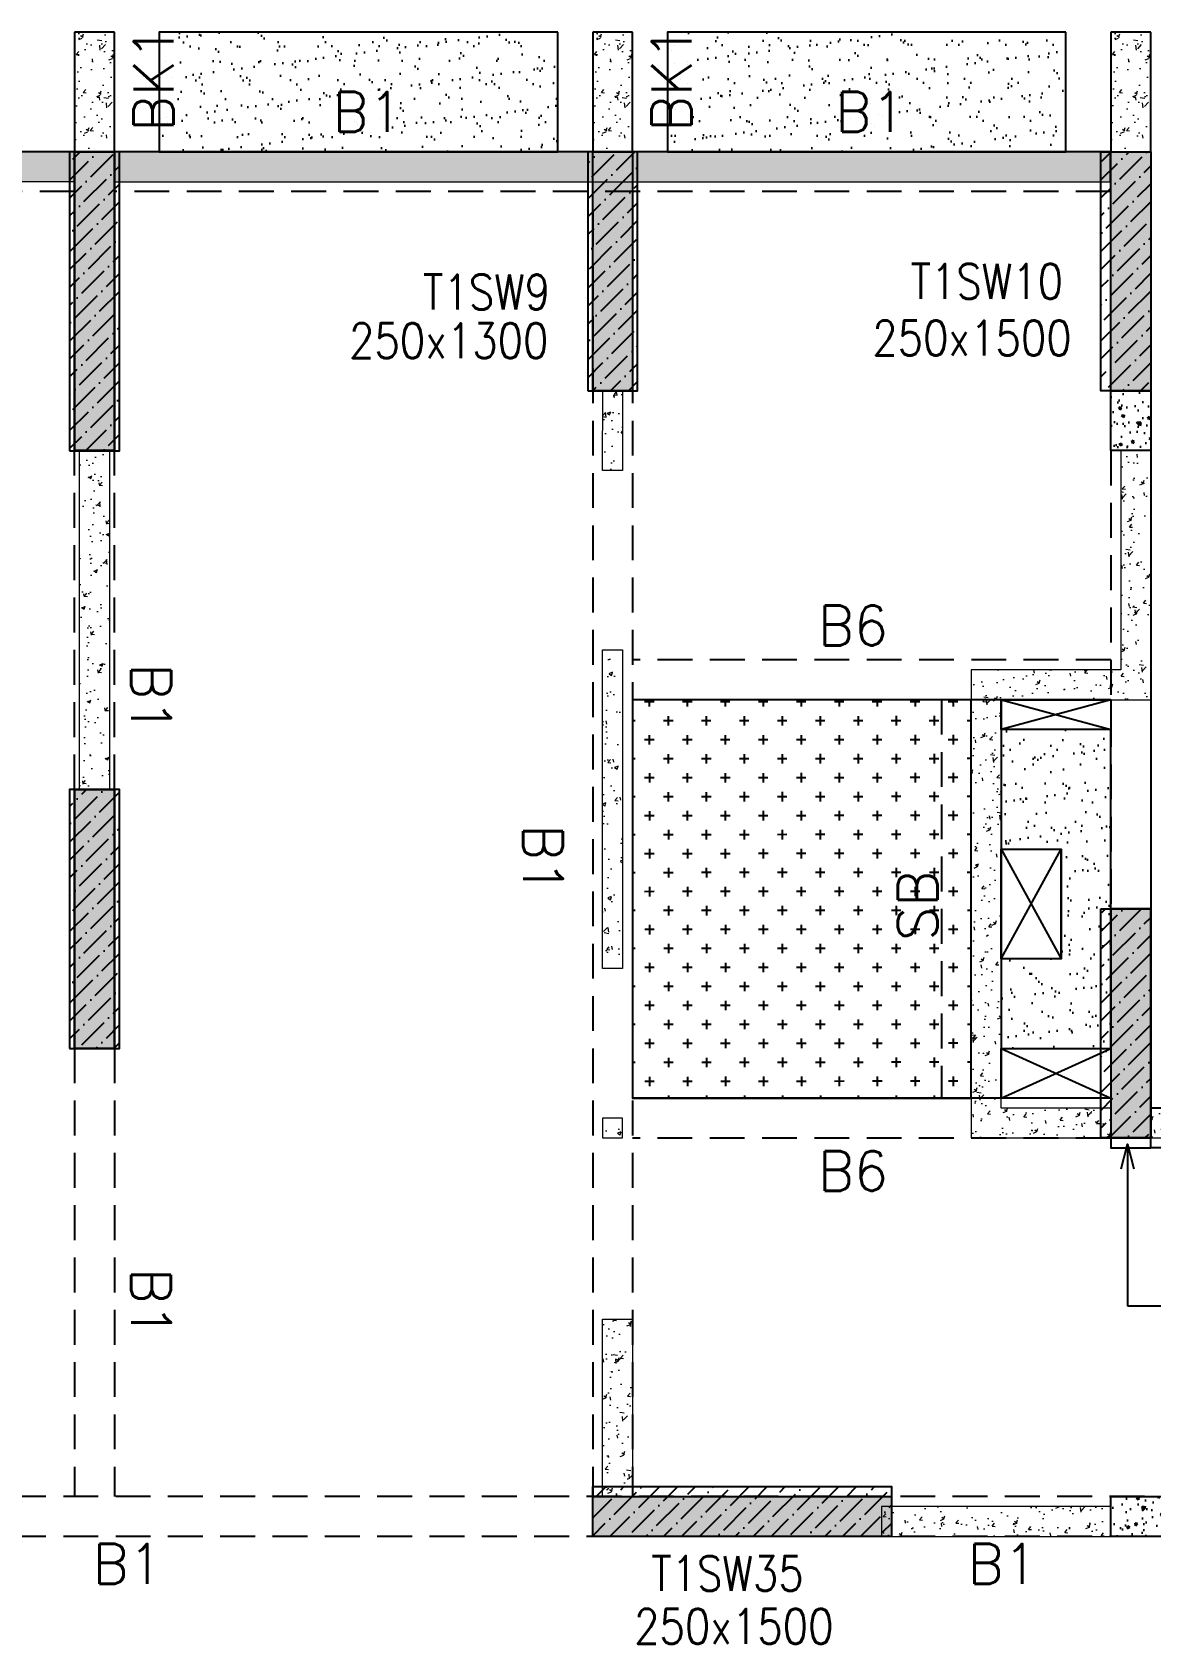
# Model space of a CAD drawing. Header units: millimetres. Extents: x 1078357 to 2594950, y -4969473 to -4636555.
# Drawn here: x 1124616 to 1130229, y -4663480 to -4655391 of the extents above; entities that cross this region are included whole.
import ezdxf

# ---------------------------------------------------------------- set-up
doc = ezdxf.new("R2010")
doc.units = ezdxf.units.MM
for name, pattern in [('CONTINOUS', [0]), ('HIDDEN', [0.375, 0.25, -0.125]), ('New Retail block$0$CONTINOUS', [0])]:
    doc.linetypes.add(name, pattern=pattern)
doc.layers.get('0').update_dxf_attribs({"lineweight": 0})
for name, color, linetype in [('B-200x325', 201, 'HIDDEN'), ('B-200x650', 241, 'HIDDEN'), ('B-300xSLAB THK.', 151, 'Continuous'), ('BK1-200x650', 241, 'HIDDEN'), ('DROP SLAB', 8, 'Continuous'), ('NON STR. RCC WALL', 6, 'Continuous'), ('S-COLUMN_SHEAR WALL', 1, 'Continuous'), ('S-PROJECTION', 54, 'New Retail block$0$CONTINOUS'), ('SLAB FOLD', 8, 'Continuous'), ('UP TO GFRS', 1, 'Continuous')]:
    doc.layers.add(name, color=color, linetype=linetype)
for name, color, linetype, lineweight in [('COL. NO.', 30, 'Continuous', 25), ('COL. SIZE', 7, 'Continuous', 25), ('HATCH', 8, 'Continuous', 30), ('RCC UPSTAND', 43, 'Continuous', 30), ('S-NON STR RCC WALL', 8, 'Continuous', 0)]:
    doc.layers.add(name, color=color, linetype=linetype, lineweight=lineweight)
doc.styles.add('Roman', font='romans')
doc.styles.add('ROMANS', font='romans.shx', dxfattribs={"width": 0.85})
doc.dimstyles.new('HARESH', dxfattribs={"dimtxt": 150, "dimasz": 75, "dimexe": 0, "dimexo": 0, "dimgap": 25, "dimtad": 1, "dimdec": 0, "dimdsep": 46, "dimtxsty": 'Roman', "dimblk": 'OBLIQUE', "dimcen": 225, "dimdle": 25, "dimclrd": 2, "dimclre": 2, "dimclrt": 7, "dimadec": 8, "dimazin": 1, "dimtfac": 1, "dimtdec": 0, "dimtmove": 0, "dimatfit": 0, "dimfxl": 1, "dimlwd": -1, "dimlwe": -1, "dimarcsym": 0})
pattern_1 = [(50, (-5232816.98, 23531658.65), (182.184669, -15.93908554), [19.05, -209.55]), (355, (-5232816.98, 23531658.65), (-35.2434214, 191.0568452), [15.24, -167.6405842]), (100.4514447, (-5232801.8, 23531657.33), (146.9412471, 175.1177519), [16.1900088, -178.0902446]), (46.1842, (-5232816.98, 23531709.45), (271.0790409, -42.042328), [28.575, -314.325]), (96.6355576, (-5232794.4, 23531705.95), (237.404134, 247.4261246), [24.2850231, -267.1356082]), (351.1841512, (-5232816.98, 23531709.45), (237.404134, 247.4261246), [22.859967, -251.459732]), (21, (-5232791.58, 23531696.75), (151.6143913, -102.2651982), [19.05, -209.55]), (326, (-5232791.58, 23531696.75), (61.8020283, 184.1879661), [15.24, -167.64]), (71.451445, (-5232778.95, 23531688.23), (213.4164193, 81.9227689), [16.1900088, -178.0899376]), (37.5, (-5232816.985, 23531658.653), (3.08860325, 84.55503887), [0, -165.608, 0, -170.18, 0, -168.275]), (7.5, (-5232816.985, 23531658.65), (66.8196625, 100.18057482), [0, -97.028, 0, -161.798, 0, -64.135]), (327.5, (-5232873.63, 23531658.65), (135.59059517, -5.728744), [0, -63.5, 0, -198.12, 0, -262.89]), (317.5, (-5232899.03, 23531658.65), (148.1291814, 25.42649103), [0, -82.55, 0, -131.572, 0, -186.69])]
pattern_2 = [(50, (-6330041.7, 28215677.84), (182.184669, -15.93908554), [19.05, -209.55]), (355, (-6330041.7, 28215677.84), (-35.2434214, 191.0568452), [15.24, -167.6405842]), (100.4514447, (-6330026.52, 28215676.51), (146.9412471, 175.1177519), [16.1900088, -178.0902446]), (46.1842, (-6330041.7, 28215728.64), (271.0790409, -42.042328), [28.575, -314.325]), (96.6355576, (-6330019.1, 28215725.14), (237.404134, 247.4261246), [24.2850231, -267.1356082]), (351.1841512, (-6330041.7, 28215728.64), (237.404134, 247.4261246), [22.859967, -251.459732]), (21, (-6330016.3, 28215715.94), (151.6143913, -102.2651982), [19.05, -209.55]), (326, (-6330016.3, 28215715.94), (61.8020283, 184.1879661), [15.24, -167.64]), (71.451445, (-6330003.67, 28215707.42), (213.4164193, 81.9227689), [16.1900088, -178.0899376]), (37.5, (-6330041.7, 28215677.84), (3.08860325, 84.55503887), [0, -165.608, 0, -170.18, 0, -168.275]), (7.5, (-6330041.7, 28215677.84), (66.8196625, 100.18057482), [0, -97.028, 0, -161.798, 0, -64.135]), (327.5, (-6330098.34, 28215677.84), (135.59059517, -5.72874399), [0, -63.5, 0, -198.12, 0, -262.89]), (317.5, (-6330123.74, 28215677.84), (148.1291814, 25.42649103), [0, -82.55, 0, -131.572, 0, -186.69])]
pattern_3 = [(45, (903512.135, -4613405.35), (33.67596, 123.478522), [158.75, -31.75, 0, -31.75])]
pattern_4 = [(45, (903512.16, -4590022.35), (33.67596, 123.478522), [158.75, -31.75, 0, -31.75])]

# ---------------------------------------------------------------- blocks, each defined once
blk = doc.blocks.new('_Oblique')
at = {"color": 0, "linetype": 'ByBlock', "lineweight": -2}
blk.add_line((-0.5, -0.5), (0.5, 0.5), dxfattribs=at)

msp = doc.modelspace()

# ---------------------------------------------------------------- hatches: boundary and pattern name
at = {"layer": 'DROP SLAB'}
h = msp.add_hatch(dxfattribs=at)
h.set_pattern_fill('CROSS', color=8, scale=15, angle=0.03079)
h.set_pattern_definition([(180.03079016, (-2157838.37, 9381715.23), (-95.1987999, -95.3011726), [47.625, -142.875]), (270.03079016, (-2157862.2, 9381739.03), (95.3011726, -95.1987999), [47.625, -142.875])])
h.paths.add_polyline_path([(1129328.3, -4658741.5), (1127628.3, -4658741.5), (1127628.3, -4660741.3), (1129328.3, -4660741.3)])
at = {"layer": 'HATCH'}
h = msp.add_hatch(dxfattribs=at)
h.set_pattern_fill('AR-SAND', color=8, scale=3, angle=179.97015)
h.set_pattern_definition([(37.4701541, (-1738855.2, 9331579.07), (-4.7236114, 146.8264517), [0, -115.824, 0, -129.54, 0, -123.825]), (7.4701541, (-1738855.2, 9331579.07), (134.9689868, 214.9772528), [0, -62.484, 0, -104.394, 0, -40.005]), (327.4701541, (-1738948.92, 9331579.12), (237.2979035, 0.3075449), [0, -38.1, 0, -137.16, 0, -179.07]), (317.4701541, (-1738948.92, 9331579.12), (229.1017424, 66.759465), [0, -19.05, 0, -89.916, 0, -102.87])])
h.paths.add_polyline_path([(1127253.3, -4655391.2), (1125253.3, -4655391.2), (1125253.3, -4655991.2), (1127253.3, -4655991.2)])
h = msp.add_hatch(dxfattribs=at)
h.set_pattern_fill('AR-SAND', color=8, scale=3, angle=179.97015)
h.set_pattern_definition([(37.4701541, (-1741405.2, 9331579.07), (-4.7236114, 146.8264517), [0, -115.824, 0, -129.54, 0, -123.825]), (7.4701541, (-1741405.2, 9331579.07), (134.9689868, 214.9772528), [0, -62.484, 0, -104.394, 0, -40.005]), (327.4701541, (-1741498.92, 9331579.12), (237.2979035, 0.3075449), [0, -38.1, 0, -137.16, 0, -179.07]), (317.4701541, (-1741498.92, 9331579.12), (229.1017424, 66.759465), [0, -19.05, 0, -89.916, 0, -102.87])])
h.paths.add_polyline_path([(1129803.3, -4655391.2), (1127803.3, -4655391.2), (1127803.3, -4655991.2), (1129803.3, -4655991.2)])
h = msp.add_hatch(dxfattribs=at)
h.set_pattern_fill('AR-SAND', color=8, scale=3, angle=0.02985)
h.set_pattern_definition([(37.47015413, (-3902005.24, 18699617.45), (-4.72361136, 146.8264517), [0, -115.824, 0, -129.54, 0, -123.825]), (7.4701541, (-3902005.24, 18699617.45), (134.9689868, 214.9772528), [0, -62.484, 0, -104.394, 0, -40.005]), (327.4701541, (-3902098.96, 18699617.5), (237.2979035, 0.3075449), [0, -38.1, 0, -137.16, 0, -179.07]), (317.4701541, (-3902098.96, 18699617.5), (229.1017424, 66.759465), [0, -19.05, 0, -89.916, 0, -102.87])])
h.paths.add_polyline_path([(1130027.8, -4658891.2), (1129477.8, -4658891.2), (1129477.8, -4659491.2), (1129777.8, -4659491.2), (1129777.8, -4660041.2), (1129477.8, -4660041.1), (1129477.8, -4660491.2), (1130027.8, -4660491.2)])
at = {"layer": 'RCC UPSTAND'}
h = msp.add_hatch(dxfattribs=at)
h.set_pattern_fill('AR-CONC', color=8, scale=20, angle=90)
h.set_pattern_definition([(140, (-2077971.58, -7195935.72), (12.550427, 143.4520365), [15, -165]), (85, (-2077971.58, -7195935.72), (-150.438427, -27.7502667), [12, -132]), (190.4514445, (-2077970.53, -7195923.77), (-137.887998, 115.7017693), [12.7480384, -140.2284224]), (136.1842, (-2078011.58, -7195935.72), (33.103856, 213.448266), [22.5, -247.5]), (186.6356355, (-2078008.82, -7195917.93), (-194.82372, 186.932389), [19.122068, -210.342752]), (81.184164, (-2078011.58, -7195935.72), (-194.82372, 186.932389), [18, -198]), (111, (-2078001.58, -7195915.72), (80.523778, 119.3814104), [15, -165]), (56, (-2078001.58, -7195915.72), (-145.030009, 48.6630664), [12, -132]), (161.4514447, (-2077994.87, -7195905.77), (-64.5062306, 168.0444753), [12.748038, -140.2284224]), (127.5, (-2077971.577, -7195935.72), (-66.57877077, 2.43197106), [0, -130.4, 0, -134, 0, -132.5]), (97.5, (-2077971.58, -7195935.72), (-78.8823424, 52.6139075), [0, -76.4, 0, -127.4, 0, -50.5]), (57.5, (-2077971.58, -7195980.32), (4.51097435, 106.7644872), [0, -50, 0, -156, 0, -207]), (47.5, (-2077971.58, -7196000.32), (-20.0209965, 116.6372339), [0, -65, 0, -103.6, 0, -147])])
h.paths.add_polyline_path([(1130228.5, -4657191.2), (1130228.5, -4657491.2), (1130028.5, -4657491.2), (1130028.5, -4657191.2)])
h = msp.add_hatch(dxfattribs=at)
h.set_pattern_fill('AR-CONC', color=8, scale=20, angle=180)
h.set_pattern_definition([(230, (3668773.04, -7870941.22), (-143.4520365, 12.550427), [15, -165]), (175, (3668773.04, -7870941.22), (27.7502667, -150.438427), [12, -132]), (280.4514445, (3668761.09, -7870940.18), (-115.7017693, -137.887998), [12.7480384, -140.2284224]), (226.1842, (3668773.04, -7870981.22), (-213.448266, 33.103856), [22.5, -247.5]), (276.6356355, (3668755.25, -7870978.46), (-186.932389, -194.82372), [19.122068, -210.342752]), (171.184164, (3668773.04, -7870981.22), (-186.932389, -194.82372), [18, -198]), (201, (3668753.04, -7870971.22), (-119.3814104, 80.523778), [15, -165]), (146, (3668753.04, -7870971.22), (-48.6630664, -145.030009), [12, -132]), (251.4514447, (3668743.09, -7870964.51), (-168.0444753, -64.5062306), [12.748038, -140.2284224]), (217.5, (3668773.04, -7870941.22), (-2.43197106, -66.57877077), [0, -130.4, 0, -134, 0, -132.5]), (187.5, (3668773.04, -7870941.22), (-52.6139075, -78.8823424), [0, -76.4, 0, -127.4, 0, -50.5]), (147.5, (3668817.64, -7870941.22), (-106.7644872, 4.51097435), [0, -50, 0, -156, 0, -207]), (137.5, (3668837.64, -7870941.22), (-116.6372339, -20.0209965), [0, -65, 0, -103.6, 0, -147])])
h.paths.add_polyline_path([(1130028.5, -4662741.2), (1131353.5, -4662741.2), (1131353.5, -4662941.1), (1130028.5, -4662941.1)])
at = {"layer": 'S-COLUMN_SHEAR WALL', "lineweight": 25, "extrusion": (1.00316e-06, 1.91639e-11, 1)}
h = msp.add_hatch(color=1, dxfattribs=at)
h.dxf.hatch_style = 1
h.paths.add_polyline_path([(1125028.5, -4655991.2), (1124828.5, -4655991.2), (1124828.5, -4657491.2), (1125028.5, -4657491.2)])
at = {"layer": 'S-COLUMN_SHEAR WALL', "lineweight": 25, "extrusion": (-1.00316e-06, 2.11765e-11, 1)}
h = msp.add_hatch(color=1, dxfattribs=at)
h.dxf.hatch_style = 1
h.paths.add_polyline_path([(1124828.5, -4655991.2), (1125028.5, -4655991.2), (1125028.5, -4657491.2), (1124828.5, -4657491.2)])
at = {"layer": 'S-COLUMN_SHEAR WALL', "lineweight": 25}
h = msp.add_hatch(color=1, dxfattribs=at)
h.dxf.hatch_style = 1
h.paths.add_polyline_path([(1127428.5, -4657191.3), (1127628.5, -4657191.3), (1127628.5, -4655991.2), (1127428.5, -4655991.2)])
at = {"layer": 'S-COLUMN_SHEAR WALL', "lineweight": 25, "extrusion": (-1.00316e-06, 2.11765e-11, 1)}
h = msp.add_hatch(color=1, dxfattribs=at)
h.dxf.hatch_style = 1
h.paths.add_polyline_path([(1130028.5, -4655991.2), (1130228.5, -4655991.2), (1130228.5, -4657191.2), (1130028.5, -4657191.2)])
at = {"layer": 'S-COLUMN_SHEAR WALL', "lineweight": 25, "extrusion": (1.00316e-06, 1.91639e-11, 1)}
h = msp.add_hatch(color=1, dxfattribs=at)
h.dxf.hatch_style = 1
h.paths.add_polyline_path([(1125028.5, -4660491.2), (1124828.5, -4660491.2), (1124828.5, -4659191.2), (1125028.5, -4659191.2)])
at = {"layer": 'S-COLUMN_SHEAR WALL', "lineweight": 25, "extrusion": (-1.00316e-06, 2.11765e-11, 1)}
h = msp.add_hatch(color=1, dxfattribs=at)
h.dxf.hatch_style = 1
h.paths.add_polyline_path([(1124828.5, -4660491.2), (1125028.5, -4660491.2), (1125028.5, -4659191.2), (1124828.5, -4659191.2)])
h = msp.add_hatch(color=1, dxfattribs=at)
h.dxf.hatch_style = 1
h.paths.add_polyline_path([(1130028.5, -4660941.2), (1130228.5, -4660941.2), (1130228.5, -4659791.2), (1130028.5, -4659791.2)])
at = {"layer": 'S-COLUMN_SHEAR WALL', "lineweight": 25}
h = msp.add_hatch(color=1, dxfattribs=at)
h.dxf.hatch_style = 1
h.paths.add_polyline_path([(1127428.5, -4662741.2), (1128928.5, -4662741.2), (1128928.5, -4662941.2), (1127428.5, -4662941.2)])
at = {"layer": 'S-NON STR RCC WALL'}
h = msp.add_hatch(dxfattribs=at)
h.set_pattern_fill('AR-CONC', color=256, angle=180)
h.set_pattern_definition([(50, (-7409016.4, 32899697.03), (182.184669, -15.93908554), [19.05, -209.55]), (355, (-7409016.4, 32899697.03), (-35.2434214, 191.0568452), [15.24, -167.6405842]), (100.4514447, (-7409001.21, 32899695.7), (146.9412471, 175.1177519), [16.1900088, -178.0902446]), (46.1842, (-7409016.4, 32899747.83), (271.0790409, -42.0423279), [28.575, -314.325]), (96.6355576, (-7408993.8, 32899744.32), (237.404134, 247.4261246), [24.2850231, -267.1356082]), (351.1841512, (-7409016.4, 32899747.83), (237.404134, 247.4261246), [22.859967, -251.459732]), (21, (-7408991, 32899735.13), (151.61439127, -102.2651982), [19.05, -209.55]), (326, (-7408991, 32899735.13), (61.80202835, 184.1879661), [15.24, -167.64]), (71.451445, (-7408978.36, 32899726.6), (213.4164193, 81.9227689), [16.1900088, -178.0899376]), (37.5, (-7409016.396, 32899697.03), (3.08860325, 84.55503887), [0, -165.608, 0, -170.18, 0, -168.275]), (7.5, (-7409016.4, 32899697.03), (66.8196625, 100.18057482), [0, -97.028, 0, -161.798, 0, -64.135]), (327.5, (-7409073.04, 32899697.03), (135.59059517, -5.72874399), [0, -63.5, 0, -198.12, 0, -262.89]), (317.5, (-7409098.44, 32899697.03), (148.1291814, 25.42649103), [0, -82.55, 0, -131.572, 0, -186.69])])
h.paths.add_polyline_path([(1125028.4, -4655991.2), (1125028.4, -4655391.2), (1124828.4, -4655391.2), (1124828.4, -4655991.2), (1125028.4, -4655991.2)], is_closed=False)
h = msp.add_hatch(dxfattribs=at)
h.set_pattern_fill('AR-CONC', color=256, angle=180)
h.set_pattern_definition([(50, (-7406416.42, 32899697.03), (182.184669, -15.93908554), [19.05, -209.55]), (355, (-7406416.42, 32899697.03), (-35.2434214, 191.0568452), [15.24, -167.6405842]), (100.4514447, (-7406401.23, 32899695.7), (146.9412471, 175.1177519), [16.1900088, -178.0902446]), (46.1842, (-7406416.42, 32899747.83), (271.0790409, -42.0423279), [28.575, -314.325]), (96.6355576, (-7406393.83, 32899744.33), (237.404134, 247.4261246), [24.2850231, -267.1356082]), (351.1841512, (-7406416.42, 32899747.83), (237.404134, 247.4261246), [22.859967, -251.459732]), (21, (-7406391.02, 32899735.13), (151.61439127, -102.2651982), [19.05, -209.55]), (326, (-7406391.02, 32899735.13), (61.80202835, 184.1879661), [15.24, -167.64]), (71.451445, (-7406378.38, 32899726.61), (213.4164193, 81.9227689), [16.1900088, -178.0899376]), (37.5, (-7406416.416, 32899697.03), (3.08860325, 84.55503887), [0, -165.608, 0, -170.18, 0, -168.275]), (7.5, (-7406416.42, 32899697.03), (66.8196625, 100.18057482), [0, -97.028, 0, -161.798, 0, -64.135]), (327.5, (-7406473.06, 32899697.03), (135.59059517, -5.72874399), [0, -63.5, 0, -198.12, 0, -262.89]), (317.5, (-7406498.46, 32899697.03), (148.1291814, 25.42649103), [0, -82.55, 0, -131.572, 0, -186.69])])
h.paths.add_polyline_path([(1127628.3, -4655991.2), (1127628.3, -4655391.2), (1127428.4, -4655391.2), (1127428.4, -4655991.2), (1127628.3, -4655991.2)], is_closed=False)
h = msp.add_hatch(dxfattribs=at)
h.set_pattern_fill('AR-CONC', color=256, angle=180)
h.set_pattern_definition([(50, (-7403816.42, 32899697.1), (182.184669, -15.93908554), [19.05, -209.55]), (355, (-7403816.42, 32899697.1), (-35.2434214, 191.0568452), [15.24, -167.6405842]), (100.4514447, (-7403801.23, 32899695.77), (146.9412471, 175.1177519), [16.1900088, -178.0902446]), (46.1842, (-7403816.42, 32899747.9), (271.0790409, -42.0423279), [28.575, -314.325]), (96.6355576, (-7403793.83, 32899744.4), (237.404134, 247.4261246), [24.2850231, -267.1356082]), (351.1841512, (-7403816.42, 32899747.9), (237.404134, 247.4261246), [22.859967, -251.459732]), (21, (-7403791.02, 32899735.2), (151.61439127, -102.2651982), [19.05, -209.55]), (326, (-7403791.02, 32899735.2), (61.80202835, 184.1879661), [15.24, -167.64]), (71.451445, (-7403778.38, 32899726.67), (213.4164193, 81.9227689), [16.1900088, -178.0899376]), (37.5, (-7403816.416, 32899697.093), (3.08860325, 84.55503887), [0, -165.608, 0, -170.18, 0, -168.275]), (7.5, (-7403816.42, 32899697.09), (66.8196625, 100.18057482), [0, -97.028, 0, -161.798, 0, -64.135]), (327.5, (-7403873.06, 32899697.09), (135.59059517, -5.72874399), [0, -63.5, 0, -198.12, 0, -262.89]), (317.5, (-7403898.46, 32899697.09), (148.1291814, 25.42649103), [0, -82.55, 0, -131.572, 0, -186.69])])
h.paths.add_polyline_path([(1130228.3, -4655991.1), (1130228.3, -4655391.1), (1130028.4, -4655391.1), (1130028.4, -4655991.1), (1130228.3, -4655991.1)], is_closed=False)
h = msp.add_hatch(dxfattribs=at)
h.set_pattern_fill('AR-CONC', color=256, angle=180)
h.set_pattern_definition(pattern_2)
h.paths.add_polyline_path([(1119831.3, -4655991.2), (1124828.4, -4655991.2), (1124828.4, -4656141.2), (1119831.3, -4656141.2)])
h = msp.add_hatch(dxfattribs=at)
h.set_pattern_fill('AR-CONC', color=256)
h.set_pattern_definition(pattern_2)
h.paths.add_polyline_path([(1130025.4, -4655991.2), (1125028.3, -4655991.2), (1125028.3, -4656141.2), (1130025.4, -4656141.2)])
h = msp.add_hatch(dxfattribs=at)
h.set_pattern_fill('AR-CONC', color=256, angle=180)
h.set_pattern_definition([(50, (1127541.73, -4472621.5), (182.18467, -15.93909), [19.05, -209.55]), (355, (1127541.73, -4472621.5), (-35.24342, 191.05685), [15.24, -167.64058]), (100.45144, (1127556.92, -4472622.83), (146.94125, 175.11775), [16.19, -178.09024]), (46.1842, (1127541.73, -4472570.7), (271.07904, -42.04233), [28.575, -314.325]), (96.63556, (1127564.32, -4472574.2), (237.40413, 247.42612), [24.28502, -267.1356]), (351.18415, (1127541.73, -4472570.7), (237.40413, 247.42612), [22.85997, -251.45973]), (21, (1127567.13, -4472583.4), (151.61439, -102.2652), [19.05, -209.55]), (326, (1127567.13, -4472583.4), (61.80203, 184.18797), [15.24, -167.64]), (71.45144, (1127579.77, -4472591.93), (213.41642, 81.92277), [16.19, -178.08994]), (37.5, (1127541.734, -4472621.507), (3.088603, 84.55504), [0, -165.608, 0, -170.18, 0, -168.275]), (7.5, (1127541.73, -4472621.51), (66.819663, 100.180575), [0, -97.028, 0, -161.798, 0, -64.135]), (327.5, (1127485.09, -4472621.507), (135.590595, -5.728744), [0, -63.5, 0, -198.12, 0, -262.89]), (317.5, (1127459.69, -4472621.51), (148.12918, 25.42649), [0, -82.55, 0, -131.572, 0, -186.69])])
h.paths.add_polyline_path([(1127478.4, -4657191.2), (1127578.4, -4657191.2), (1127578.3, -4657591.2), (1127478.3, -4657591.2)])
at = {"layer": 'S-NON STR RCC WALL', "ltscale": 700}
h = msp.add_hatch(dxfattribs=at)
h.set_pattern_fill('AR-CONC', color=256)
h.set_pattern_definition([(50, (-8262.6, 211681.25), (182.184669, -15.9390855), [19.05, -209.55]), (355, (-8262.6, 211681.25), (-35.2434214, 191.056845), [15.24, -167.640584]), (100.4514447, (-8247.42, 211679.93), (146.941247, 175.117752), [16.190009, -178.0902446]), (46.1842, (-8262.6, 211732.05), (271.079041, -42.042328), [28.575, -314.325]), (96.6355576, (-8240, 211728.55), (237.404134, 247.426125), [24.285023, -267.135608]), (351.184151, (-8262.6, 211732.05), (237.404134, 247.426125), [22.859967, -251.459732]), (21, (-8237.2, 211719.35), (151.6143913, -102.265198), [19.05, -209.55]), (326, (-8237.2, 211719.35), (61.802028, 184.187966), [15.24, -167.64]), (71.451445, (-8224.57, 211710.83), (213.416419, 81.922769), [16.190009, -178.0899376]), (37.5, (-8262.6, 211681.254), (3.08860325, 84.5550389), [0, -165.608, 0, -170.18, 0, -168.275]), (7.5, (-8262.6, 211681.25), (66.8196625, 100.1805748), [0, -97.028, 0, -161.798, 0, -64.135]), (327.5, (-8319.244, 211681.254), (135.5905952, -5.728744), [0, -63.5, 0, -198.12, 0, -262.89]), (317.5, (-8344.64, 211681.25), (148.1291814, 25.426491), [0, -82.55, 0, -131.572, 0, -186.69])])
h.paths.add_polyline_path([(1124853.3, -4657491.1), (1125003.3, -4657491.1), (1125003.3, -4659191.1), (1124853.3, -4659191.1)])
at = {"layer": 'S-NON STR RCC WALL'}
h = msp.add_hatch(dxfattribs=at)
h.set_pattern_fill('AR-CONC', color=256)
h.set_pattern_definition(pattern_1)
h.paths.add_polyline_path([(1129328.3, -4658591.2), (1129328.3, -4660941.2), (1130028.3, -4660941.2), (1130028.3, -4660791.2), (1129478.3, -4660791.2), (1129478.3, -4658741.2), (1130228.3, -4658741.2), (1130228.3, -4657491.1), (1130078.3, -4657491.1), (1130078.3, -4658591.2)])
h = msp.add_hatch(dxfattribs=at)
h.set_pattern_fill('AR-CONC', color=256, angle=180)
h.set_pattern_definition([(50, (2224766.45, -9156640.7), (182.184669, -15.9390855), [19.05, -209.55]), (355, (2224766.45, -9156640.7), (-35.2434214, 191.056845), [15.24, -167.640584]), (100.4514447, (2224781.63, -9156642.02), (146.941247, 175.117752), [16.190009, -178.0902446]), (46.1842, (2224766.45, -9156589.9), (271.079041, -42.042328), [28.575, -314.325]), (96.6355576, (2224789.04, -9156593.4), (237.404134, 247.426125), [24.285023, -267.135608]), (351.184151, (2224766.45, -9156589.9), (237.404134, 247.426125), [22.859967, -251.459732]), (21, (2224791.85, -9156602.6), (151.6143913, -102.265198), [19.05, -209.55]), (326, (2224791.85, -9156602.6), (61.802028, 184.187966), [15.24, -167.64]), (71.451445, (2224804.48, -9156611.12), (213.416419, 81.922769), [16.190009, -178.0899376]), (37.5, (2224766.45, -9156640.694), (3.08860325, 84.5550389), [0, -165.608, 0, -170.18, 0, -168.275]), (7.5, (2224766.45, -9156640.69), (66.8196625, 100.1805748), [0, -97.028, 0, -161.798, 0, -64.135]), (327.5, (2224709.81, -9156640.694), (135.5905952, -5.728744), [0, -63.5, 0, -198.12, 0, -262.89]), (317.5, (2224684.41, -9156640.69), (148.1291814, 25.426491), [0, -82.55, 0, -131.572, 0, -186.69])])
h.paths.add_polyline_path([(1127478.3, -4658491.2), (1127578.3, -4658491.2), (1127578.3, -4660091.2), (1127478.3, -4660091.2)])
h = msp.add_hatch(dxfattribs=at)
h.set_pattern_fill('AR-CONC', color=256)
h.set_pattern_definition(pattern_1)
h.paths.add_polyline_path([(1131353.3, -4660791.2), (1130228.3, -4660791.2), (1130228.3, -4660941.2), (1131353.3, -4660941.2)])
h = msp.add_hatch(dxfattribs=at)
h.set_pattern_fill('AR-CONC', color=256, angle=180)
h.set_pattern_definition([(50, (2224753.24, -9158005.36), (182.184669, -15.9390855), [19.05, -209.55]), (355, (2224753.24, -9158005.36), (-35.2434214, 191.056845), [15.24, -167.640584]), (100.4514447, (2224768.42, -9158006.69), (146.941247, 175.117752), [16.190009, -178.0902446]), (46.1842, (2224753.24, -9157954.56), (271.079041, -42.042328), [28.575, -314.325]), (96.6355576, (2224775.83, -9157958.06), (237.404134, 247.426125), [24.285023, -267.135608]), (351.184151, (2224753.24, -9157954.56), (237.404134, 247.426125), [22.859967, -251.459732]), (21, (2224778.64, -9157967.26), (151.6143913, -102.265198), [19.05, -209.55]), (326, (2224778.64, -9157967.26), (61.802028, 184.187966), [15.24, -167.64]), (71.451445, (2224791.27, -9157975.78), (213.416419, 81.922769), [16.190009, -178.0899376]), (37.5, (2224753.235, -9158005.36), (3.08860325, 84.5550389), [0, -165.608, 0, -170.18, 0, -168.275]), (7.5, (2224753.235, -9158005.36), (66.8196625, 100.1805748), [0, -97.028, 0, -161.798, 0, -64.135]), (327.5, (2224696.59, -9158005.36), (135.5905952, -5.728744), [0, -63.5, 0, -198.12, 0, -262.89]), (317.5, (2224671.19, -9158005.36), (148.1291814, 25.426491), [0, -82.55, 0, -131.572, 0, -186.69])])
h.paths.add_polyline_path([(1127478.3, -4660941.2), (1127578.3, -4660941.2), (1127578.3, -4660841.2), (1127478.3, -4660841.2)])
h = msp.add_hatch(dxfattribs=at)
h.set_pattern_fill('AR-CONC', color=256, angle=180)
h.set_pattern_definition([(50, (-6324056.45, 28215677.83), (182.184669, -15.93908554), [19.05, -209.55]), (355, (-6324056.45, 28215677.83), (-35.2434214, 191.0568452), [15.24, -167.6405842]), (100.4514447, (-6324041.26, 28215676.5), (146.9412471, 175.1177519), [16.1900088, -178.0902446]), (46.1842, (-6324056.45, 28215728.63), (271.0790409, -42.042328), [28.575, -314.325]), (96.6355576, (-6324033.86, 28215725.13), (237.404134, 247.4261246), [24.2850231, -267.1356082]), (351.1841512, (-6324056.45, 28215728.63), (237.404134, 247.4261246), [22.859967, -251.459732]), (21, (-6324031.05, 28215715.93), (151.6143913, -102.2651982), [19.05, -209.55]), (326, (-6324031.05, 28215715.93), (61.8020283, 184.1879661), [15.24, -167.64]), (71.451445, (-6324018.41, 28215707.41), (213.4164193, 81.9227689), [16.1900088, -178.0899376]), (37.5, (-6324056.446, 28215677.833), (3.08860325, 84.55503887), [0, -165.608, 0, -170.18, 0, -168.275]), (7.5, (-6324056.45, 28215677.83), (66.8196625, 100.18057482), [0, -97.028, 0, -161.798, 0, -64.135]), (327.5, (-6324113.09, 28215677.83), (135.59059517, -5.72874399), [0, -63.5, 0, -198.12, 0, -262.89]), (317.5, (-6324138.49, 28215677.83), (148.1291814, 25.42649103), [0, -82.55, 0, -131.572, 0, -186.69])])
h.paths.add_polyline_path([(1127478.3, -4661851.2), (1127628.3, -4661851.2), (1127628.3, -4662741.1), (1127478.3, -4662741.1)])
h = msp.add_hatch(dxfattribs=at)
h.set_pattern_fill('AR-CONC', color=256)
h.set_pattern_definition([(50, (-5232816.98, 23531658.65), (182.184669, -15.93908554), [19.05, -209.55]), (355, (-5232816.98, 23531658.65), (-35.2434214, 191.0568452), [15.24, -167.6405842]), (100.4514447, (-5232801.8, 23531657.33), (146.9412471, 175.1177519), [16.1900088, -178.0902446]), (46.1842, (-5232816.98, 23531709.45), (271.0790409, -42.042328), [28.575, -314.325]), (96.6355576, (-5232794.4, 23531705.95), (237.404134, 247.4261246), [24.2850231, -267.1356082]), (351.1841512, (-5232816.98, 23531709.45), (237.404134, 247.4261246), [22.859967, -251.459732]), (21, (-5232791.58, 23531696.75), (151.6143913, -102.2651982), [19.05, -209.55]), (326, (-5232791.58, 23531696.75), (61.8020283, 184.1879661), [15.24, -167.64]), (71.451445, (-5232778.95, 23531688.23), (213.4164193, 81.9227689), [16.1900088, -178.0899376]), (37.5, (-5232816.985, 23531658.653), (3.08860325, 84.55503887), [0, -165.608, 0, -170.18, 0, -168.275]), (7.5, (-5232816.985, 23531658.65), (66.8196625, 100.18057482), [0, -97.028, 0, -161.798, 0, -64.135]), (327.5, (-5232873.63, 23531658.65), (135.59059517, -5.728744), [0, -63.5, 0, -198.12, 0, -262.89]), (317.5, (-5232899.03, 23531658.65), (148.1291814, 25.42649103), [0, -82.55, 0, -131.572, 0, -186.69])])
h.paths.add_polyline_path([(1130028.3, -4662791.2), (1128878.3, -4662791.2), (1128878.3, -4662941.2), (1130028.3, -4662941.2)])
at = {"layer": 'UP TO GFRS', "lineweight": 25}
h = msp.add_hatch(dxfattribs=at)
h.set_pattern_fill('ANSI36', color=8, scale=20)
h.set_pattern_definition(pattern_3)
h.paths.add_polyline_path([(1124803.5, -4657491.4), (1125053.5, -4657491.4), (1125053.5, -4655991.2), (1124803.5, -4655991.2)])
h = msp.add_hatch(dxfattribs=at)
h.set_pattern_fill('ANSI36', color=8, scale=20)
h.set_pattern_definition(pattern_3)
h.paths.add_polyline_path([(1127403.6, -4657191.3), (1127653.6, -4657191.3), (1127653.6, -4655991.2), (1127403.6, -4655991.2)])
h = msp.add_hatch(dxfattribs=at)
h.set_pattern_fill('ANSI36', color=8, scale=20)
h.set_pattern_definition(pattern_4)
h.paths.add_polyline_path([(1129978.6, -4657191.2), (1130228.6, -4657191.2), (1130228.6, -4655991.2), (1129978.6, -4655991.2)])
h = msp.add_hatch(dxfattribs=at)
h.set_pattern_fill('ANSI36', color=8, scale=20)
h.set_pattern_definition(pattern_3)
h.paths.add_polyline_path([(1124803.5, -4660491.2), (1125053.5, -4660491.2), (1125053.5, -4659191.2), (1124803.5, -4659191.2)])
h = msp.add_hatch(dxfattribs=at)
h.set_pattern_fill('ANSI36', color=8, scale=20)
h.set_pattern_definition(pattern_4)
h.paths.add_polyline_path([(1129978.5, -4659791.2), (1130228.5, -4659791.2), (1130228.5, -4660941.2), (1129978.5, -4660941.2)])
h = msp.add_hatch(dxfattribs=at)
h.set_pattern_fill('ANSI36', color=8, scale=20)
h.set_pattern_definition(pattern_3)
h.paths.add_polyline_path([(1127428.5, -4662691.2), (1128928.5, -4662691.2), (1128928.6, -4662941.2), (1127428.6, -4662941.2)])

# ---------------------------------------------------------------- linework, layer by layer
at = {"layer": 'B-200x325', "ltscale": 700}
for p, q in [((1130028.4, -4658541.5, 0), (1127628.4, -4658541.5, 0)), ((1130028.2, -4660941.3, 0), (1127628.3, -4660941.3, 0))]:
    msp.add_line(p, q, dxfattribs=at)
at = {"layer": 'B-200x325', "linetype": 'Continuous', "ltscale": 700}
for p, q in [((1130028.4, -4658741.5, 0), (1127628.4, -4658741.5, 0)), ((1130028.2, -4660741.3, 0), (1127628.3, -4660741.3, 0))]:
    msp.add_line(p, q, dxfattribs=at)
at = {"layer": 'B-200x650', "linetype": 'CONTINOUS', "ltscale": 700}
for p, q in [((1125028.3, -4655391.1, 0), (1124828.3, -4655391.1, 0)), ((1124828.3, -4655391.1, 0), (1124828.4, -4655991.1, 0)), ((1125028.3, -4655991.1, 0), (1125028.3, -4655391.1, 0)), ((1127628.3, -4655391.2, 0), (1127428.3, -4655391.2, 0)), ((1127428.3, -4655391.2, 0), (1127428.4, -4655991.2, 0)), ((1127628.3, -4655991.2, 0), (1127628.3, -4655391.2, 0)), ((1130228.3, -4655391.1, 0), (1130028.3, -4655391.1, 0)), ((1130028.3, -4655391.1, 0), (1130028.4, -4655991.1, 0)), ((1130228.3, -4655991.1, 0), (1130228.3, -4655391.1, 0)), ((1124828.3, -4655991.2, 0), (1119828.3, -4655991.2, 0)), ((1130028.3, -4655991.2, 0), (1125028.3, -4655991.2, 0)), ((1130228.3, -4657491.1, 0), (1130228.3, -4659991.2, 0)), ((1131353.3, -4660791.1, 0), (1130228.4, -4660791.2, 0))]:
    msp.add_line(p, q, dxfattribs=at)
at = {"layer": 'B-200x650', "linetype": 'HIDDEN', "ltscale": 700}
for p, q in [((1124828.3, -4656191.2, 0), (1119828.3, -4656191.2, 0)), ((1130028.3, -4656191.2, 0), (1125028.3, -4656191.2, 0)), ((1127428.3, -4656291.2, 0), (1127428.3, -4662741.1, 0)), ((1127628.3, -4656291.2, 0), (1127628.3, -4662741.1, 0)), ((1124828.3, -4659191.1, 0), (1124828.3, -4657491.1, 0)), ((1125028.3, -4659191.1, 0), (1125028.3, -4657491.1, 0)), ((1130028.3, -4657491.1, 0), (1130028.3, -4659991.2, 0)), ((1124828.3, -4660491.2, 0), (1124828.3, -4662741.1, 0)), ((1125028.3, -4660491.2, 0), (1125028.3, -4662741.1, 0)), ((1131353.5, -4660991.1, 0), (1130228.4, -4660991.2, 0)), ((1130722.1, -4662741.1, 0), (1119828.3, -4662741.1, 0)), ((1130722.1, -4662941.1, 0), (1119828.3, -4662941.1, 0))]:
    msp.add_line(p, q, dxfattribs=at)
at = {"layer": 'B-300xSLAB THK.', "linetype": 'HIDDEN', "ltscale": 700}
msp.add_line((1129178.1, -4658741.5, 0), (1129178.1, -4660741.3, 0), dxfattribs=at)
at = {"layer": 'B-300xSLAB THK.', "linetype": 'ByBlock', "ltscale": 700}
msp.add_line((1129478.1, -4658741.5, 0), (1129478.1, -4660741.3, 0), dxfattribs=at)
at = {"layer": 'BK1-200x650', "linetype": 'Continuous', "ltscale": 700, "elevation": 0}
msp.add_lwpolyline([(1130228.4, -4660941.2), (1130028.4, -4660941.2), (1130028.4, -4660991.4), (1130228.4, -4660991.4)], close=True, dxfattribs=at)
at = {"layer": 'DROP SLAB', "color": 3, "linetype": 'CONTINOUS', "ltscale": 500}
for p, q in [((1130028.1, -4658741.3, 0), (1129478.1, -4658891.3, 0)), ((1129478.9, -4658741.5, 0), (1130028.1, -4658891.3, 0)), ((1129478.4, -4659491.2, 0), (1129778.4, -4660041.2, 0)), ((1129478.4, -4660041.2, 0), (1129778.4, -4659491.2, 0)), ((1129478.5, -4660491.2, 0), (1130028.4, -4660741.3, 0)), ((1129478.5, -4660741.3, 0), (1130028.5, -4660491.2, 0))]:
    msp.add_line(p, q, dxfattribs=at)
at = {"layer": 'DROP SLAB', "color": 3, "linetype": 'CONTINOUS', "ltscale": 500, "elevation": 0}
for points in [[(1129328.3, -4658741.5), (1127628.3, -4658741.5), (1127628.3, -4660741.3), (1129328.3, -4660741.3)], [(1129478.1, -4658741.5), (1130028.1, -4658741.5), (1130028.1, -4658891.3), (1129478.1, -4658891.3)], [(1129478.4, -4659491.2), (1129778.4, -4659491.2), (1129778.4, -4660041.2), (1129478.4, -4660041.2)], [(1129478.5, -4660491.2), (1130028.4, -4660491.2), (1130028.4, -4660741.3), (1129478.5, -4660741.3)]]:
    msp.add_lwpolyline(points, close=True, dxfattribs=at)
at = {"layer": 'NON STR. RCC WALL', "elevation": 0}
for points in [[(1130228.5, -4657191.2), (1130228.5, -4657491.2), (1130028.5, -4657491.2), (1130028.5, -4657191.2)], [(1130028.5, -4662741.2), (1131353.5, -4662741.2), (1131353.5, -4662941.1), (1130028.5, -4662941.1)]]:
    msp.add_lwpolyline(points, close=True, dxfattribs=at)
at = {"layer": 'S-COLUMN_SHEAR WALL', "color": 1, "lineweight": 25, "extrusion": (1.00316e-06, 1.91639e-11, 1), "elevation": 1.1}
for points in [[(1125028.5, -4655991.2), (1124828.5, -4655991.2), (1124828.5, -4657491.2), (1125028.5, -4657491.2)], [(1125028.5, -4660491.2), (1124828.5, -4660491.2), (1124828.5, -4659191.2), (1125028.5, -4659191.2)]]:
    msp.add_lwpolyline(points, close=True, dxfattribs=at)
at = {"layer": 'S-COLUMN_SHEAR WALL', "color": 1, "lineweight": 25, "extrusion": (-1.00316e-06, 2.11765e-11, 1), "elevation": -1.1}
for points in [[(1124828.5, -4655991.2), (1125028.5, -4655991.2), (1125028.5, -4657491.2), (1124828.5, -4657491.2)], [(1130028.5, -4655991.2), (1130228.5, -4655991.2), (1130228.5, -4657191.2), (1130028.5, -4657191.2)], [(1124828.5, -4660491.2), (1125028.5, -4660491.2), (1125028.5, -4659191.2), (1124828.5, -4659191.2)], [(1130028.5, -4660941.2), (1130228.5, -4660941.2), (1130228.5, -4659791.2), (1130028.5, -4659791.2)]]:
    msp.add_lwpolyline(points, close=True, dxfattribs=at)
at = {"layer": 'S-COLUMN_SHEAR WALL', "color": 1, "lineweight": 25, "elevation": 0}
for points in [[(1127428.5, -4655991.2), (1127628.5, -4655991.2), (1127628.5, -4657191.3), (1127428.5, -4657191.3)], [(1127428.5, -4662741.2), (1128928.5, -4662741.2), (1128928.5, -4662941.2), (1127428.5, -4662941.2)]]:
    msp.add_lwpolyline(points, close=True, dxfattribs=at)
at = {"layer": 'S-NON STR RCC WALL', "elevation": 0}
for points in [[(1119831.3, -4655991.2), (1124828.4, -4655991.2), (1124828.4, -4656141.2), (1119831.3, -4656141.2)], [(1130025.4, -4655991.2), (1125028.3, -4655991.2), (1125028.3, -4656141.2), (1130025.4, -4656141.2)], [(1127478.4, -4657191.2), (1127578.4, -4657191.2), (1127578.3, -4657591.2), (1127478.3, -4657591.2)], [(1129328.3, -4658591.2), (1129328.3, -4660941.2), (1130028.3, -4660941.2), (1130028.3, -4660791.2), (1129478.3, -4660791.2), (1129478.3, -4658741.2), (1130228.3, -4658741.2), (1130228.3, -4657491.1), (1130078.3, -4657491.1), (1130078.3, -4658591.2)], [(1131353.3, -4660791.2), (1130228.3, -4660791.2), (1130228.3, -4660941.2), (1131353.3, -4660941.2)]]:
    msp.add_lwpolyline(points, close=True, dxfattribs=at)
at = {"layer": 'S-NON STR RCC WALL', "ltscale": 700, "elevation": 0}
for points in [[(1124853.3, -4657491.1), (1125003.3, -4657491.1), (1125003.3, -4659191.1), (1124853.3, -4659191.1)], [(1127478.3, -4658491.2), (1127578.3, -4658491.2), (1127578.3, -4660091.2), (1127478.3, -4660091.2)], [(1127478.3, -4660941.2), (1127578.3, -4660941.2), (1127578.3, -4660841.2), (1127478.3, -4660841.2)], [(1127478.3, -4661851.2), (1127628.3, -4661851.2), (1127628.3, -4662741.1), (1127478.3, -4662741.1)], [(1130028.3, -4662791.2), (1128878.3, -4662791.2), (1128878.3, -4662941.2), (1130028.3, -4662941.2)]]:
    msp.add_lwpolyline(points, close=True, dxfattribs=at)
at = {"layer": 'S-PROJECTION', "elevation": 0}
for points in [[(1127253.3, -4655391.2), (1125253.3, -4655391.2), (1125253.3, -4655991.2), (1127253.3, -4655991.2)], [(1129803.3, -4655391.2), (1127803.3, -4655391.2), (1127803.3, -4655991.2), (1129803.3, -4655991.2)]]:
    msp.add_lwpolyline(points, close=True, dxfattribs=at)
at = {"layer": 'SLAB FOLD', "color": 8, "ltscale": 1000, "elevation": 0}
msp.add_lwpolyline([(1130027.8, -4658891.2), (1129477.8, -4658891.2), (1129477.8, -4659491.2), (1129777.8, -4659491.2), (1129777.8, -4660041.2), (1129477.8, -4660041.1), (1129477.8, -4660491.2), (1130027.8, -4660491.2), (1130027.8, -4658891.2)], dxfattribs=at)
at = {"layer": 'UP TO GFRS', "color": 3, "lineweight": 25, "elevation": 0}
for points in [[(1124803.5, -4657491.4), (1125053.5, -4657491.4), (1125053.5, -4655991.2), (1124803.5, -4655991.2)], [(1127403.5, -4657191.3), (1127653.5, -4657191.3), (1127653.5, -4655991.2), (1127403.5, -4655991.2)], [(1129978.5, -4655991.2), (1130228.5, -4655991.2), (1130228.5, -4657191.2), (1129978.5, -4657191.2)], [(1124803.5, -4660491.2), (1125053.5, -4660491.2), (1125053.5, -4659191.2), (1124803.5, -4659191.2)], [(1129978.5, -4659791.2), (1130228.5, -4659791.2), (1130228.5, -4660941.2), (1129978.5, -4660941.2)], [(1127428.5, -4662691.2), (1128928.5, -4662691.2), (1128928.5, -4662941.2), (1127428.5, -4662941.2)]]:
    msp.add_lwpolyline(points, close=True, dxfattribs=at)

# ---------------------------------------------------------------- texts
at = {"layer": 'B-200x325', "linetype": 'Continuous', "ltscale": 700, "style": 'ROMANS'}
for p in [(1128558.8, -4658469.3, -2.7), (1128558.8, -4661206.5, -2.7)]:
    msp.add_text('B6', height=200, rotation=0.00055, dxfattribs=at).set_placement(p)
at = {"layer": 'B-200x650', "linetype": 'CONTINOUS', "ltscale": 700, "style": 'ROMANS'}
for p in [(1125324, -4655890.7, 50), (1127924, -4655890.8, 50)]:
    msp.add_text('BK1', height=200, rotation=90, dxfattribs=at).set_placement(p)
at = {"layer": 'B-200x650', "linetype": 'HIDDEN', "ltscale": 500, "style": 'ROMANS'}
for rotation, p in [(359.99906, (1126122.9, -4655890.8, -2.7)), (359.99906, (1128646.6, -4655890.8, -2.7)), (269.99906, (1125112.2, -4658559, -2.7)), (269.99906, (1127079, -4659366.1, -2.7)), (269.99906, (1125111.5, -4661593.1, -2.7)), (359.99906, (1124919, -4663178.3, -2.7)), (359.99906, (1129309.9, -4663178.3, -2.7))]:
    msp.add_text('B1', height=200, rotation=rotation, dxfattribs=at).set_placement(p)
at = {"layer": 'B-300xSLAB THK.', "linetype": 'Continuous', "ltscale": 700, "style": 'ROMANS'}
msp.add_text('SB', height=200, rotation=90.00094, dxfattribs=at).set_placement((1129159, -4659951.7, -2.7))
at = {"layer": 'COL. NO.', "linetype": 'Continuous', "style": 'ROMANS', "width": 0.85}
for s, p in [('T1SW10', (1129023.8, -4656729.1, -320.4)), ('T1SW9', (1126577, -4656782.6, -323.1)), ('T1SW35', (1127722.3, -4663214.3, -320.4))]:
    msp.add_text(s, height=175, dxfattribs=at).set_placement(p)
at = {"layer": 'COL. SIZE', "linetype": 'Continuous', "style": 'ROMANS', "width": 0.85}
for s, p in [('250x1500', (1128831.2, -4657013.5, -320.4)), ('250x1300', (1126205.5, -4657026.4, -323.1)), ('250x1500', (1127636, -4663479.8, -320.4))]:
    msp.add_text(s, height=175, dxfattribs=at).set_placement(p)

# ---------------------------------------------------------------- leaders
at = {"layer": 'BK1-200x650', "linetype": 'Continuous', "ltscale": 700}
msp.add_leader([(1130111.9, -4660971.5, 0), (1130111.9, -4661782.9, 0), (1130370.7, -4661782.9, 0)], dimstyle='HARESH', override={"dimasz": 125, "dimgap": 25, "dimtad": 0, "dimldrblk": 'Open30'}, dxfattribs=at)

doc.saveas('drawing.dxf')
